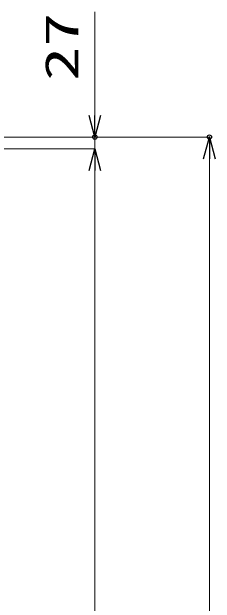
# Model space of a CAD drawing. Units: millimetres, scale not verified. Extents: x -6234 to 6240, y -4411 to 4409.
# Drawn here: x -1741 to -1271, y 1848 to 3214 of the extents above; entities that cross this region are included whole.
import ezdxf
from ezdxf.enums import TextEntityAlignment as Align

# ---------------------------------------------------------------- set-up
doc = ezdxf.new("R2010")
doc.units = ezdxf.units.MM
doc.header["$LTSCALE"] = 20
doc.header["$PDMODE"] = 32
doc.header["$PDSIZE"] = 10
for name, color, linetype, lineweight in [('0-1_0', 7, 'Continuous', 25), ('0-2_DEFPOINTS', 9, 'Continuous', 25), ('0-5_SCALE', 7, 'Continuous', 25)]:
    doc.layers.add(name, color=color, linetype=linetype, lineweight=lineweight)
doc.styles.add('ＭＳ ゴシック', font='')
doc.styles.get('ＭＳ ゴシック').set_extended_font_data('MS Gothic')

# ---------------------------------------------------------------- blocks, each defined once
blk = doc.blocks.new('_Open30')
at = {"layer": '0-1_0'}
blk.add_line((0, 0), (-20, 0), dxfattribs=at)
blk.add_lwpolyline([(-20, 5.359), (0, 0), (-20, -5.359)], dxfattribs=at)

msp = doc.modelspace()

# ---------------------------------------------------------------- linework, layer by layer
at = {"layer": '0-2_DEFPOINTS'}
for p in [(-1549.28, 2924.86), (-1284.56, 2924.86)]:
    msp.add_point(p, dxfattribs=at)
at = {"layer": '0-5_SCALE', "lineweight": 15}
for p, q in [((-1549.28, 2974.86), (-1549.28, 3214.38)), ((-2615.02, 2924.86), (-1548.28, 2924.86)), ((-1933.58, 2924.86), (-1283.56, 2924.86)), ((-1549.28, 2897.84), (-1549.28, 2924.86)), ((-2043.54, 2897.84), (-1548.28, 2897.84)), ((-2043.54, 2897.84), (-1548.28, 2897.84)), ((-1284.56, -606.16), (-1284.56, 2874.86)), ((-1549.28, 2847.84), (-1549.28, -106.16)), ((-1549.28, 2847.84), (-1549.28, 2797.84))]:
    msp.add_line(p, q, dxfattribs=at)

# ---------------------------------------------------------------- block references
at = {"layer": '0-5_SCALE', "xscale": 2.5, "yscale": 2.5}
for p, rotation in [((-1549.28, 2924.86), 270), ((-1284.56, 2924.86), 90), ((-1549.28, 2897.84), 90), ((-1549.28, 2897.84), 90)]:
    msp.add_blockref('_Open30', p, dxfattribs=dict(at, rotation=rotation))

# ---------------------------------------------------------------- texts
at = {"layer": '0-5_SCALE', "style": 'ＭＳ ゴシック', "width": 1.5}
msp.add_text('27', height=76.98, rotation=90, dxfattribs=at).set_placement((-1564.48, 3054.86), align=Align.BOTTOM_LEFT)

doc.saveas('drawing.dxf')
